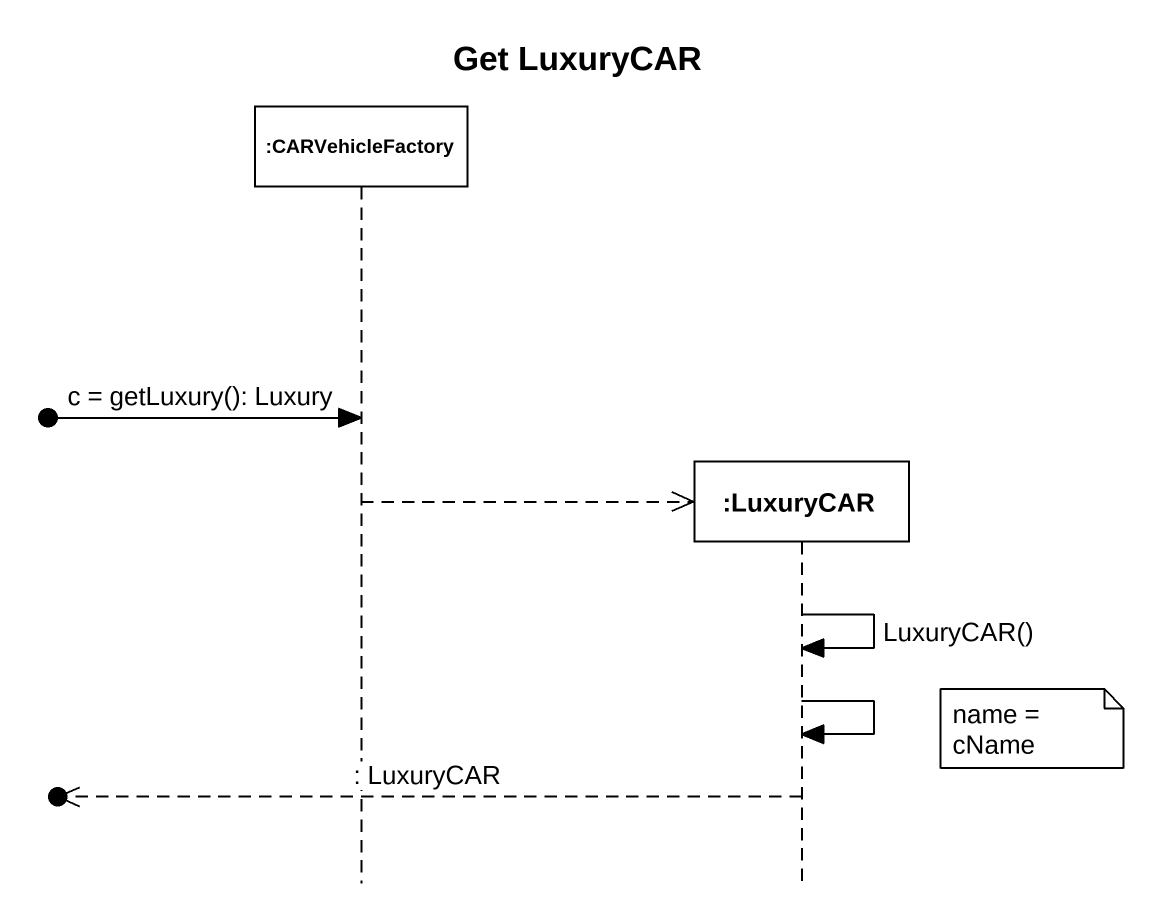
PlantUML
@startuml
title Get LuxuryCAR
hide footbox
participant ":CARVehicleFactory" as CARVehicleFactory
participant ":LuxuryCAR" as LuxuryCAR

[o-> CARVehicleFactory : c = getLuxury(): Luxury
CARVehicleFactory -->> LuxuryCAR **
LuxuryCAR -> LuxuryCAR : LuxuryCAR()
LuxuryCAR -> LuxuryCAR
note right of LuxuryCAR : name = cName
[o<<-- LuxuryCAR : : LuxuryCAR
@enduml
